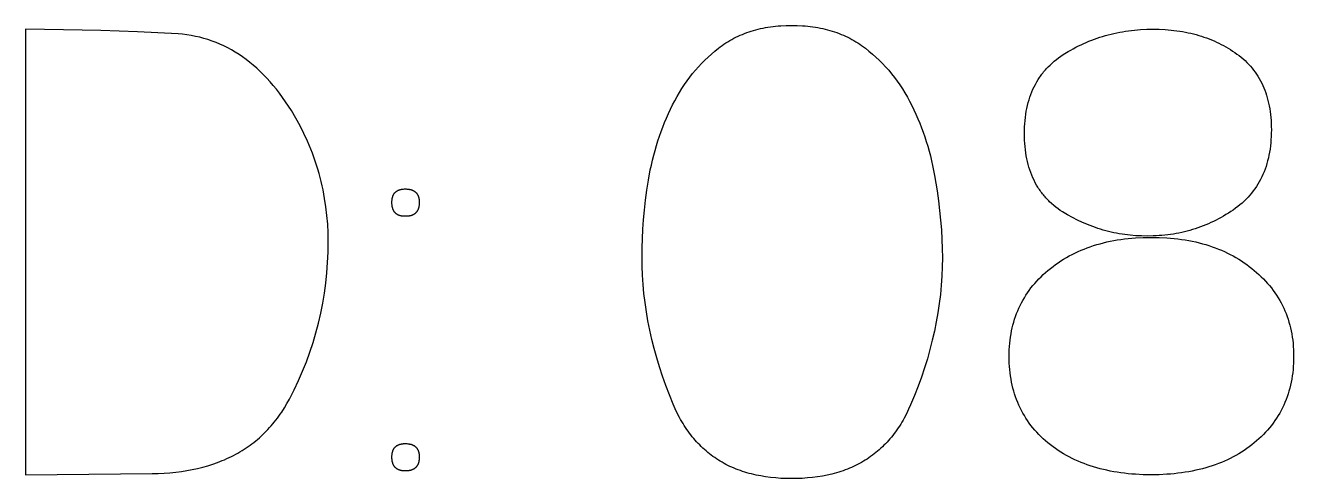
# Model space of a CAD drawing. Header units: millimetres. Extents: x -1220 to 1220, y -1270 to 3560.
# Drawn here: x -620.6 to -410, y 2774 to 2849.3 of the extents above; entities that cross this region are included whole.
import ezdxf

# ---------------------------------------------------------------- set-up
doc = ezdxf.new("R2010")
doc.units = ezdxf.units.MM
doc.layers.add('TC', color=220, linetype='Continuous', true_color=0xff00bb)

msp = doc.modelspace()

# ---------------------------------------------------------------- linework, layer by layer
at = {"layer": 'TC'}
for points in [[(-620.65, 2848.64), (-620.65, 2774.64), (-599.61, 2774.85), (-598.6, 2774.87), (-597.6, 2774.92), (-596.63, 2774.99), (-595.67, 2775.09), (-594.73, 2775.21), (-593.82, 2775.35), (-592.92, 2775.51), (-592.04, 2775.7), (-591.18, 2775.91), (-590.34, 2776.15), (-589.52, 2776.41), (-588.72, 2776.69), (-587.94, 2776.99), (-587.55, 2777.15), (-587.18, 2777.32), (-586.8, 2777.49), (-586.43, 2777.67), (-586.07, 2777.86), (-585.71, 2778.05), (-585.36, 2778.24), (-585.01, 2778.44), (-584.66, 2778.65), (-584.32, 2778.87), (-583.99, 2779.09), (-583.66, 2779.31), (-583.33, 2779.54), (-583.01, 2779.78), (-582.7, 2780.02), (-582.38, 2780.27), (-582.08, 2780.52), (-581.78, 2780.79), (-581.48, 2781.05), (-581.19, 2781.32), (-580.9, 2781.6), (-580.62, 2781.88), (-580.35, 2782.17), (-580.07, 2782.47), (-579.81, 2782.77), (-579.54, 2783.08), (-579.29, 2783.39), (-579.03, 2783.71), (-578.79, 2784.03), (-578.54, 2784.36), (-578.31, 2784.7), (-578.07, 2785.04), (-577.62, 2785.74), (-577.19, 2786.47), (-576.78, 2787.22), (-576, 2788.74), (-575.27, 2790.28), (-574.59, 2791.84), (-573.96, 2793.41), (-573.38, 2794.99), (-572.85, 2796.59), (-572.37, 2798.2), (-571.94, 2799.82), (-571.56, 2801.46), (-571.24, 2803.12), (-570.96, 2804.78), (-570.73, 2806.46), (-570.55, 2808.16), (-570.43, 2809.87), (-570.35, 2811.59), (-570.33, 2813.33), (-570.35, 2814.8), (-570.42, 2816.26), (-570.54, 2817.7), (-570.71, 2819.13), (-570.93, 2820.54), (-571.05, 2821.24), (-571.19, 2821.94), (-571.34, 2822.63), (-571.5, 2823.32), (-571.68, 2824.01), (-571.86, 2824.69), (-572.06, 2825.37), (-572.27, 2826.05), (-572.49, 2826.72), (-572.72, 2827.39), (-572.97, 2828.05), (-573.23, 2828.71), (-573.5, 2829.37), (-573.78, 2830.02), (-574.38, 2831.31), (-575.02, 2832.59), (-575.72, 2833.86), (-576.46, 2835.11), (-576.94, 2835.86), (-577.43, 2836.59), (-577.92, 2837.3), (-578.43, 2837.99), (-578.94, 2838.65), (-579.47, 2839.29), (-580, 2839.91), (-580.54, 2840.5), (-581.08, 2841.08), (-581.64, 2841.62), (-582.2, 2842.15), (-582.78, 2842.65), (-583.36, 2843.13), (-583.95, 2843.59), (-584.55, 2844.02), (-585.15, 2844.43), (-585.77, 2844.82), (-586.39, 2845.19), (-587.03, 2845.53), (-587.67, 2845.85), (-588.32, 2846.15), (-588.97, 2846.42), (-589.64, 2846.67), (-590.31, 2846.9), (-591, 2847.1), (-591.69, 2847.29), (-592.39, 2847.45), (-593.1, 2847.58), (-593.82, 2847.69), (-594.54, 2847.79), (-595.27, 2847.85), (-602, 2848.18), (-608.09, 2848.4), (-614.31, 2848.55)], [(-493.37, 2849.27), (-492.45, 2849.26), (-491.56, 2849.21), (-491.12, 2849.18), (-490.68, 2849.14), (-490.25, 2849.09), (-489.83, 2849.03), (-489.41, 2848.97), (-488.99, 2848.9), (-488.58, 2848.82), (-488.17, 2848.74), (-487.77, 2848.64), (-487.38, 2848.54), (-486.99, 2848.44), (-486.6, 2848.32), (-486.22, 2848.2), (-485.85, 2848.07), (-485.48, 2847.93), (-485.11, 2847.78), (-484.75, 2847.63), (-484.39, 2847.47), (-484.04, 2847.31), (-483.7, 2847.13), (-483.35, 2846.95), (-483.02, 2846.76), (-482.69, 2846.56), (-482.36, 2846.36), (-482.04, 2846.15), (-481.72, 2845.93), (-481.41, 2845.7), (-481.11, 2845.47), (-480.51, 2844.99), (-479.92, 2844.51), (-479.35, 2844), (-478.8, 2843.48), (-478.26, 2842.95), (-477.74, 2842.39), (-477.23, 2841.82), (-476.74, 2841.24), (-476.27, 2840.63), (-475.81, 2840.01), (-475.37, 2839.38), (-474.94, 2838.73), (-474.53, 2838.06), (-474.13, 2837.37), (-473.75, 2836.67), (-473.39, 2835.95), (-472.7, 2834.51), (-472.38, 2833.77), (-472.07, 2833.03), (-471.78, 2832.28), (-471.5, 2831.52), (-471.23, 2830.75), (-470.98, 2829.98), (-470.75, 2829.19), (-470.52, 2828.4), (-470.31, 2827.6), (-470.12, 2826.79), (-469.94, 2825.98), (-469.77, 2825.15), (-469.62, 2824.32), (-469.2, 2821.8), (-468.97, 2820.14), (-468.77, 2818.51), (-468.6, 2816.9), (-468.48, 2815.31), (-468.39, 2813.74), (-468.33, 2812.2), (-468.31, 2810.69), (-468.33, 2809.17), (-468.4, 2807.64), (-468.5, 2806.12), (-468.64, 2804.6), (-468.83, 2803.08), (-469.06, 2801.55), (-469.33, 2800.03), (-469.64, 2798.5), (-469.99, 2796.98), (-470.38, 2795.45), (-470.81, 2793.92), (-471.29, 2792.39), (-471.8, 2790.86), (-472.36, 2789.33), (-472.96, 2787.8), (-473.6, 2786.27), (-473.93, 2785.51), (-474.28, 2784.78), (-474.65, 2784.07), (-474.85, 2783.73), (-475.04, 2783.39), (-475.24, 2783.06), (-475.45, 2782.73), (-475.66, 2782.41), (-475.87, 2782.1), (-476.09, 2781.79), (-476.32, 2781.49), (-476.54, 2781.19), (-476.78, 2780.9), (-477.02, 2780.62), (-477.26, 2780.34), (-477.5, 2780.07), (-477.76, 2779.8), (-478.01, 2779.54), (-478.27, 2779.28), (-478.54, 2779.04), (-478.81, 2778.79), (-479.08, 2778.56), (-479.36, 2778.33), (-479.64, 2778.1), (-479.93, 2777.88), (-480.23, 2777.67), (-480.52, 2777.46), (-480.83, 2777.26), (-481.13, 2777.07), (-481.44, 2776.88), (-481.76, 2776.7), (-482.08, 2776.52), (-482.4, 2776.35), (-482.73, 2776.19), (-483.07, 2776.03), (-483.41, 2775.87), (-483.75, 2775.73), (-484.1, 2775.59), (-484.45, 2775.45), (-484.81, 2775.32), (-485.17, 2775.2), (-485.54, 2775.08), (-485.91, 2774.97), (-486.28, 2774.87), (-486.66, 2774.77), (-487.44, 2774.59), (-488.23, 2774.43), (-489.04, 2774.3), (-489.87, 2774.19), (-490.72, 2774.11), (-491.58, 2774.05), (-492.47, 2774.01), (-493.37, 2774), (-494.26, 2774.01), (-495.14, 2774.05), (-496, 2774.11), (-496.84, 2774.2), (-497.67, 2774.3), (-498.47, 2774.44), (-499.26, 2774.59), (-499.65, 2774.68), (-500.03, 2774.78), (-500.41, 2774.88), (-500.78, 2774.98), (-501.15, 2775.09), (-501.51, 2775.21), (-501.87, 2775.33), (-502.23, 2775.46), (-502.58, 2775.6), (-502.92, 2775.74), (-503.26, 2775.89), (-503.6, 2776.04), (-503.93, 2776.2), (-504.26, 2776.37), (-504.58, 2776.54), (-504.9, 2776.72), (-505.22, 2776.9), (-505.53, 2777.09), (-505.83, 2777.29), (-506.13, 2777.49), (-506.43, 2777.7), (-506.72, 2777.92), (-507, 2778.14), (-507.29, 2778.36), (-507.56, 2778.6), (-507.84, 2778.83), (-508.11, 2779.08), (-508.37, 2779.33), (-508.63, 2779.59), (-508.89, 2779.85), (-509.14, 2780.12), (-509.38, 2780.39), (-509.62, 2780.67), (-509.86, 2780.96), (-510.09, 2781.25), (-510.32, 2781.55), (-510.54, 2781.86), (-510.76, 2782.17), (-510.98, 2782.48), (-511.19, 2782.81), (-511.39, 2783.14), (-511.59, 2783.47), (-511.79, 2783.81), (-511.98, 2784.16), (-512.35, 2784.87), (-512.7, 2785.61), (-513.03, 2786.37), (-513.66, 2787.92), (-514.25, 2789.46), (-514.79, 2791), (-515.3, 2792.54), (-515.76, 2794.07), (-516.19, 2795.6), (-516.57, 2797.13), (-516.92, 2798.66), (-517.22, 2800.19), (-517.48, 2801.71), (-517.71, 2803.23), (-517.89, 2804.75), (-518.03, 2806.26), (-518.13, 2807.77), (-518.19, 2809.28), (-518.21, 2810.79), (-518.19, 2812.31), (-518.14, 2813.85), (-518.06, 2815.41), (-517.95, 2817), (-517.8, 2818.61), (-517.62, 2820.25), (-517.4, 2821.9), (-517.15, 2823.58), (-516.84, 2825.26), (-516.66, 2826.08), (-516.47, 2826.9), (-516.26, 2827.71), (-516.04, 2828.51), (-515.81, 2829.3), (-515.57, 2830.08), (-515.31, 2830.86), (-515.04, 2831.63), (-514.76, 2832.39), (-514.46, 2833.14), (-514.15, 2833.88), (-513.82, 2834.61), (-513.49, 2835.34), (-513.14, 2836.06), (-512.77, 2836.76), (-512.39, 2837.45), (-512, 2838.13), (-511.59, 2838.79), (-511.17, 2839.43), (-510.73, 2840.06), (-510.28, 2840.67), (-509.81, 2841.26), (-509.32, 2841.84), (-508.83, 2842.41), (-508.31, 2842.96), (-507.78, 2843.49), (-507.24, 2844.01), (-506.68, 2844.51), (-506.11, 2845), (-505.53, 2845.47), (-505.22, 2845.7), (-504.91, 2845.93), (-504.59, 2846.15), (-504.27, 2846.36), (-503.95, 2846.56), (-503.62, 2846.76), (-503.28, 2846.95), (-502.94, 2847.13), (-502.6, 2847.31), (-502.25, 2847.47), (-501.89, 2847.63), (-501.54, 2847.78), (-501.17, 2847.93), (-500.8, 2848.07), (-500.43, 2848.2), (-500.05, 2848.32), (-499.67, 2848.44), (-499.29, 2848.54), (-498.89, 2848.64), (-498.5, 2848.74), (-498.1, 2848.82), (-497.69, 2848.9), (-497.28, 2848.97), (-496.86, 2849.03), (-496.44, 2849.09), (-496.02, 2849.14), (-495.59, 2849.18), (-495.15, 2849.21), (-494.27, 2849.26)], [(-433.32, 2848.64), (-432.3, 2848.62), (-431.3, 2848.57), (-430.32, 2848.49), (-429.84, 2848.44), (-429.36, 2848.38), (-428.88, 2848.31), (-428.42, 2848.23), (-427.95, 2848.15), (-427.49, 2848.06), (-427.04, 2847.96), (-426.59, 2847.85), (-426.15, 2847.73), (-425.71, 2847.61), (-425.28, 2847.47), (-424.85, 2847.33), (-424.43, 2847.18), (-424.01, 2847.03), (-423.59, 2846.86), (-423.18, 2846.69), (-422.78, 2846.51), (-422.38, 2846.32), (-421.99, 2846.12), (-421.6, 2845.92), (-421.21, 2845.7), (-420.83, 2845.48), (-420.46, 2845.25), (-420.09, 2845.01), (-419.73, 2844.77), (-419.37, 2844.51), (-419.02, 2844.25), (-418.68, 2843.98), (-418.35, 2843.7), (-418.03, 2843.42), (-417.72, 2843.12), (-417.43, 2842.82), (-417.14, 2842.5), (-416.87, 2842.18), (-416.61, 2841.85), (-416.36, 2841.51), (-416.12, 2841.17), (-415.89, 2840.81), (-415.67, 2840.45), (-415.47, 2840.08), (-415.27, 2839.7), (-415.09, 2839.31), (-414.91, 2838.91), (-414.75, 2838.5), (-414.6, 2838.09), (-414.46, 2837.67), (-414.33, 2837.24), (-414.22, 2836.8), (-414.11, 2836.35), (-414.02, 2835.89), (-413.93, 2835.43), (-413.86, 2834.95), (-413.8, 2834.47), (-413.75, 2833.98), (-413.71, 2833.48), (-413.68, 2832.97), (-413.67, 2832.46), (-413.66, 2831.93), (-413.67, 2831.38), (-413.68, 2830.83), (-413.72, 2830.29), (-413.76, 2829.76), (-413.81, 2829.24), (-413.88, 2828.73), (-413.96, 2828.23), (-414.06, 2827.73), (-414.16, 2827.25), (-414.28, 2826.77), (-414.41, 2826.31), (-414.55, 2825.85), (-414.71, 2825.4), (-414.87, 2824.96), (-415.05, 2824.53), (-415.25, 2824.11), (-415.45, 2823.7), (-415.67, 2823.3), (-415.9, 2822.9), (-416.14, 2822.52), (-416.39, 2822.14), (-416.66, 2821.78), (-416.94, 2821.42), (-417.23, 2821.07), (-417.53, 2820.73), (-417.85, 2820.4), (-418.18, 2820.08), (-418.52, 2819.77), (-418.87, 2819.47), (-419.23, 2819.17), (-419.61, 2818.89), (-420, 2818.61), (-420.4, 2818.35), (-420.8, 2818.09), (-421.21, 2817.84), (-421.61, 2817.6), (-422.02, 2817.37), (-422.44, 2817.14), (-422.85, 2816.93), (-423.27, 2816.72), (-423.7, 2816.52), (-424.12, 2816.33), (-424.55, 2816.15), (-424.98, 2815.97), (-425.42, 2815.81), (-425.86, 2815.65), (-426.3, 2815.5), (-426.74, 2815.36), (-427.19, 2815.23), (-427.64, 2815.11), (-428.09, 2815), (-428.55, 2814.89), (-429.01, 2814.79), (-429.47, 2814.7), (-429.94, 2814.62), (-430.41, 2814.55), (-430.88, 2814.49), (-431.36, 2814.43), (-431.83, 2814.39), (-432.32, 2814.35), (-432.8, 2814.32), (-433.29, 2814.3), (-434.27, 2814.28), (-435.22, 2814.3), (-436.16, 2814.34), (-437.09, 2814.42), (-438.01, 2814.53), (-438.46, 2814.6), (-438.92, 2814.67), (-439.37, 2814.75), (-439.82, 2814.84), (-440.27, 2814.94), (-440.71, 2815.05), (-441.15, 2815.16), (-441.59, 2815.28), (-442.03, 2815.41), (-442.47, 2815.55), (-442.9, 2815.7), (-443.33, 2815.85), (-443.76, 2816.01), (-444.19, 2816.18), (-444.61, 2816.36), (-445.04, 2816.54), (-445.87, 2816.93), (-446.7, 2817.36), (-447.52, 2817.81), (-448.33, 2818.3), (-448.72, 2818.55), (-449.1, 2818.82), (-449.47, 2819.09), (-449.82, 2819.38), (-450.16, 2819.67), (-450.49, 2819.98), (-450.65, 2820.13), (-450.81, 2820.29), (-450.96, 2820.45), (-451.11, 2820.62), (-451.26, 2820.78), (-451.4, 2820.95), (-451.54, 2821.12), (-451.68, 2821.29), (-451.81, 2821.47), (-451.95, 2821.65), (-452.07, 2821.83), (-452.2, 2822.01), (-452.32, 2822.19), (-452.44, 2822.38), (-452.56, 2822.57), (-452.67, 2822.76), (-452.89, 2823.15), (-453.09, 2823.56), (-453.28, 2823.97), (-453.46, 2824.39), (-453.63, 2824.82), (-453.78, 2825.26), (-453.93, 2825.71), (-454.06, 2826.17), (-454.18, 2826.64), (-454.28, 2827.12), (-454.37, 2827.61), (-454.45, 2828.1), (-454.52, 2828.61), (-454.58, 2829.13), (-454.62, 2829.66), (-454.65, 2830.2), (-454.67, 2830.74), (-454.68, 2831.3), (-454.67, 2831.86), (-454.65, 2832.4), (-454.62, 2832.94), (-454.58, 2833.47), (-454.52, 2833.99), (-454.45, 2834.5), (-454.37, 2835), (-454.27, 2835.49), (-454.17, 2835.97), (-454.05, 2836.44), (-453.91, 2836.9), (-453.77, 2837.36), (-453.61, 2837.8), (-453.44, 2838.23), (-453.26, 2838.66), (-453.06, 2839.07), (-452.86, 2839.47), (-452.64, 2839.87), (-452.4, 2840.26), (-452.28, 2840.45), (-452.16, 2840.63), (-452.03, 2840.82), (-451.9, 2841), (-451.77, 2841.18), (-451.63, 2841.36), (-451.49, 2841.53), (-451.35, 2841.7), (-451.2, 2841.88), (-451.05, 2842.04), (-450.74, 2842.37), (-450.42, 2842.69), (-450.09, 2843), (-449.74, 2843.3), (-449.38, 2843.59), (-449.01, 2843.87), (-448.62, 2844.15), (-448.23, 2844.41), (-447.4, 2844.92), (-446.98, 2845.16), (-446.56, 2845.4), (-446.14, 2845.63), (-445.71, 2845.85), (-445.27, 2846.06), (-444.84, 2846.26), (-444.4, 2846.45), (-443.96, 2846.64), (-443.51, 2846.82), (-443.06, 2846.99), (-442.61, 2847.15), (-442.15, 2847.3), (-441.69, 2847.44), (-441.22, 2847.58), (-440.76, 2847.71), (-440.29, 2847.83), (-439.81, 2847.94), (-439.33, 2848.04), (-438.85, 2848.14), (-438.37, 2848.22), (-437.88, 2848.3), (-437.39, 2848.37), (-436.39, 2848.49), (-435.38, 2848.57), (-434.36, 2848.62)], [(-557.54, 2822.1), (-557.39, 2822.1), (-557.26, 2822.09), (-557.12, 2822.08), (-557.06, 2822.08), (-556.99, 2822.07), (-556.93, 2822.06), (-556.87, 2822.05), (-556.81, 2822.04), (-556.75, 2822.02), (-556.69, 2822.01), (-556.63, 2822), (-556.57, 2821.98), (-556.52, 2821.96), (-556.47, 2821.95), (-556.41, 2821.93), (-556.36, 2821.91), (-556.31, 2821.89), (-556.26, 2821.86), (-556.21, 2821.84), (-556.17, 2821.82), (-556.12, 2821.79), (-556.07, 2821.76), (-556.03, 2821.74), (-555.99, 2821.71), (-555.95, 2821.68), (-555.91, 2821.65), (-555.87, 2821.61), (-555.83, 2821.58), (-555.79, 2821.55), (-555.76, 2821.51), (-555.72, 2821.48), (-555.69, 2821.44), (-555.66, 2821.4), (-555.62, 2821.36), (-555.59, 2821.32), (-555.57, 2821.28), (-555.54, 2821.24), (-555.51, 2821.19), (-555.49, 2821.15), (-555.46, 2821.1), (-555.44, 2821.05), (-555.42, 2821.01), (-555.4, 2820.96), (-555.38, 2820.91), (-555.36, 2820.85), (-555.34, 2820.8), (-555.32, 2820.75), (-555.31, 2820.69), (-555.29, 2820.64), (-555.28, 2820.58), (-555.27, 2820.52), (-555.26, 2820.46), (-555.25, 2820.4), (-555.24, 2820.34), (-555.23, 2820.28), (-555.23, 2820.22), (-555.22, 2820.15), (-555.22, 2820.09), (-555.21, 2820.02), (-555.21, 2819.88), (-555.21, 2819.74), (-555.22, 2819.6), (-555.23, 2819.53), (-555.23, 2819.47), (-555.24, 2819.4), (-555.25, 2819.34), (-555.26, 2819.27), (-555.27, 2819.21), (-555.28, 2819.15), (-555.29, 2819.09), (-555.31, 2819.03), (-555.32, 2818.98), (-555.34, 2818.92), (-555.36, 2818.87), (-555.38, 2818.81), (-555.4, 2818.76), (-555.42, 2818.71), (-555.44, 2818.66), (-555.46, 2818.61), (-555.49, 2818.56), (-555.51, 2818.51), (-555.54, 2818.47), (-555.57, 2818.42), (-555.59, 2818.38), (-555.62, 2818.33), (-555.66, 2818.29), (-555.69, 2818.25), (-555.72, 2818.21), (-555.76, 2818.18), (-555.79, 2818.14), (-555.83, 2818.1), (-555.87, 2818.07), (-555.91, 2818.03), (-555.95, 2818), (-555.99, 2817.97), (-556.03, 2817.94), (-556.07, 2817.91), (-556.12, 2817.88), (-556.17, 2817.86), (-556.21, 2817.83), (-556.26, 2817.81), (-556.31, 2817.78), (-556.36, 2817.76), (-556.41, 2817.74), (-556.47, 2817.72), (-556.52, 2817.7), (-556.57, 2817.68), (-556.63, 2817.67), (-556.69, 2817.65), (-556.75, 2817.64), (-556.81, 2817.63), (-556.87, 2817.61), (-556.93, 2817.6), (-556.99, 2817.59), (-557.06, 2817.58), (-557.12, 2817.58), (-557.19, 2817.57), (-557.26, 2817.57), (-557.39, 2817.56), (-557.54, 2817.56), (-557.67, 2817.56), (-557.74, 2817.56), (-557.81, 2817.57), (-557.87, 2817.57), (-557.93, 2817.58), (-558, 2817.58), (-558.06, 2817.59), (-558.12, 2817.6), (-558.18, 2817.61), (-558.23, 2817.63), (-558.29, 2817.64), (-558.35, 2817.65), (-558.4, 2817.67), (-558.46, 2817.68), (-558.51, 2817.7), (-558.56, 2817.72), (-558.61, 2817.74), (-558.66, 2817.76), (-558.71, 2817.78), (-558.75, 2817.81), (-558.8, 2817.83), (-558.85, 2817.86), (-558.89, 2817.88), (-558.93, 2817.91), (-558.97, 2817.94), (-559.01, 2817.97), (-559.05, 2818), (-559.09, 2818.03), (-559.13, 2818.07), (-559.17, 2818.1), (-559.2, 2818.14), (-559.24, 2818.18), (-559.27, 2818.21), (-559.3, 2818.25), (-559.33, 2818.29), (-559.36, 2818.33), (-559.39, 2818.38), (-559.42, 2818.42), (-559.44, 2818.47), (-559.47, 2818.51), (-559.49, 2818.56), (-559.52, 2818.61), (-559.54, 2818.66), (-559.56, 2818.71), (-559.58, 2818.76), (-559.6, 2818.81), (-559.62, 2818.87), (-559.63, 2818.92), (-559.65, 2818.98), (-559.67, 2819.03), (-559.68, 2819.09), (-559.69, 2819.15), (-559.7, 2819.21), (-559.71, 2819.27), (-559.72, 2819.34), (-559.73, 2819.4), (-559.74, 2819.47), (-559.75, 2819.6), (-559.75, 2819.74), (-559.76, 2819.88), (-559.75, 2820.02), (-559.75, 2820.15), (-559.74, 2820.22), (-559.74, 2820.28), (-559.73, 2820.34), (-559.72, 2820.4), (-559.71, 2820.46), (-559.7, 2820.52), (-559.69, 2820.58), (-559.68, 2820.64), (-559.67, 2820.69), (-559.65, 2820.75), (-559.63, 2820.8), (-559.62, 2820.85), (-559.6, 2820.91), (-559.58, 2820.96), (-559.56, 2821.01), (-559.54, 2821.05), (-559.52, 2821.1), (-559.49, 2821.15), (-559.47, 2821.19), (-559.44, 2821.24), (-559.42, 2821.28), (-559.39, 2821.32), (-559.36, 2821.36), (-559.33, 2821.4), (-559.3, 2821.44), (-559.27, 2821.48), (-559.24, 2821.51), (-559.2, 2821.55), (-559.17, 2821.58), (-559.13, 2821.61), (-559.09, 2821.65), (-559.05, 2821.68), (-559.01, 2821.71), (-558.97, 2821.74), (-558.93, 2821.76), (-558.89, 2821.79), (-558.85, 2821.82), (-558.8, 2821.84), (-558.75, 2821.86), (-558.71, 2821.89), (-558.66, 2821.91), (-558.61, 2821.93), (-558.56, 2821.95), (-558.51, 2821.96), (-558.46, 2821.98), (-558.4, 2822), (-558.35, 2822.01), (-558.29, 2822.02), (-558.23, 2822.04), (-558.18, 2822.05), (-558.12, 2822.06), (-558.06, 2822.07), (-558, 2822.08), (-557.93, 2822.08), (-557.87, 2822.09), (-557.81, 2822.09), (-557.67, 2822.1)], [(-433.64, 2814.07), (-432.32, 2814.05), (-431.04, 2813.98), (-430.41, 2813.93), (-429.78, 2813.88), (-429.17, 2813.81), (-428.57, 2813.72), (-427.97, 2813.63), (-427.38, 2813.53), (-426.8, 2813.42), (-426.23, 2813.3), (-425.66, 2813.16), (-425.11, 2813.02), (-424.56, 2812.86), (-424.02, 2812.69), (-423.49, 2812.52), (-422.97, 2812.33), (-422.45, 2812.13), (-421.94, 2811.92), (-421.45, 2811.7), (-420.96, 2811.47), (-420.48, 2811.23), (-420, 2810.98), (-419.54, 2810.71), (-419.08, 2810.44), (-418.63, 2810.15), (-418.19, 2809.86), (-417.76, 2809.55), (-417.34, 2809.24), (-416.92, 2808.91), (-416.11, 2808.23), (-415.72, 2807.88), (-415.34, 2807.53), (-414.98, 2807.17), (-414.63, 2806.8), (-414.29, 2806.43), (-413.96, 2806.05), (-413.65, 2805.66), (-413.35, 2805.26), (-413.06, 2804.86), (-412.78, 2804.45), (-412.52, 2804.04), (-412.27, 2803.61), (-412.03, 2803.19), (-411.81, 2802.75), (-411.6, 2802.31), (-411.4, 2801.86), (-411.21, 2801.4), (-411.04, 2800.94), (-410.88, 2800.47), (-410.73, 2799.99), (-410.6, 2799.51), (-410.48, 2799.02), (-410.37, 2798.52), (-410.27, 2798.02), (-410.19, 2797.51), (-410.12, 2796.99), (-410.06, 2796.47), (-410.02, 2795.93), (-409.99, 2795.4), (-409.97, 2794.85), (-409.96, 2794.3), (-409.97, 2793.74), (-409.99, 2793.19), (-410.02, 2792.65), (-410.06, 2792.11), (-410.12, 2791.58), (-410.19, 2791.06), (-410.27, 2790.54), (-410.37, 2790.03), (-410.48, 2789.53), (-410.6, 2789.03), (-410.73, 2788.55), (-410.88, 2788.07), (-411.04, 2787.59), (-411.21, 2787.13), (-411.4, 2786.67), (-411.6, 2786.21), (-411.81, 2785.77), (-412.03, 2785.33), (-412.27, 2784.9), (-412.52, 2784.47), (-412.78, 2784.05), (-413.06, 2783.64), (-413.35, 2783.24), (-413.65, 2782.84), (-413.96, 2782.45), (-414.29, 2782.07), (-414.63, 2781.7), (-414.98, 2781.33), (-415.34, 2780.97), (-415.72, 2780.61), (-416.11, 2780.26), (-416.51, 2779.92), (-416.92, 2779.6), (-417.34, 2779.28), (-417.76, 2778.98), (-418.19, 2778.68), (-418.63, 2778.4), (-419.08, 2778.13), (-419.54, 2777.86), (-420, 2777.61), (-420.48, 2777.37), (-420.96, 2777.14), (-421.45, 2776.91), (-421.94, 2776.7), (-422.45, 2776.5), (-422.97, 2776.31), (-423.49, 2776.13), (-424.02, 2775.96), (-424.56, 2775.8), (-425.11, 2775.65), (-425.66, 2775.51), (-426.23, 2775.38), (-426.8, 2775.26), (-427.38, 2775.15), (-427.97, 2775.06), (-428.57, 2774.97), (-429.17, 2774.89), (-429.78, 2774.82), (-430.41, 2774.77), (-431.04, 2774.72), (-432.32, 2774.66), (-433.64, 2774.64), (-434.95, 2774.66), (-436.22, 2774.72), (-436.85, 2774.77), (-437.46, 2774.82), (-438.07, 2774.89), (-438.67, 2774.97), (-439.27, 2775.06), (-439.85, 2775.15), (-440.43, 2775.26), (-441, 2775.38), (-441.57, 2775.51), (-442.12, 2775.65), (-442.67, 2775.8), (-443.21, 2775.96), (-443.74, 2776.13), (-444.26, 2776.31), (-444.78, 2776.5), (-445.28, 2776.7), (-445.78, 2776.91), (-446.28, 2777.14), (-446.76, 2777.37), (-447.24, 2777.61), (-447.71, 2777.86), (-448.17, 2778.13), (-448.62, 2778.4), (-449.06, 2778.68), (-449.5, 2778.98), (-449.93, 2779.28), (-450.35, 2779.6), (-450.77, 2779.92), (-451.16, 2780.26), (-451.55, 2780.61), (-451.92, 2780.97), (-452.28, 2781.33), (-452.62, 2781.7), (-452.96, 2782.07), (-453.28, 2782.45), (-453.59, 2782.84), (-453.88, 2783.24), (-454.17, 2783.64), (-454.44, 2784.05), (-454.69, 2784.47), (-454.94, 2784.9), (-455.17, 2785.33), (-455.39, 2785.77), (-455.6, 2786.21), (-455.8, 2786.67), (-455.98, 2787.13), (-456.15, 2787.59), (-456.31, 2788.07), (-456.45, 2788.55), (-456.58, 2789.03), (-456.7, 2789.53), (-456.81, 2790.03), (-456.91, 2790.54), (-456.99, 2791.06), (-457.06, 2791.58), (-457.11, 2792.11), (-457.16, 2792.65), (-457.19, 2793.19), (-457.21, 2793.74), (-457.21, 2794.3), (-457.21, 2794.85), (-457.19, 2795.4), (-457.16, 2795.93), (-457.11, 2796.47), (-457.06, 2796.99), (-456.99, 2797.51), (-456.91, 2798.02), (-456.81, 2798.52), (-456.7, 2799.02), (-456.58, 2799.51), (-456.45, 2799.99), (-456.31, 2800.47), (-456.15, 2800.94), (-455.98, 2801.4), (-455.8, 2801.86), (-455.6, 2802.31), (-455.39, 2802.75), (-455.17, 2803.19), (-454.94, 2803.61), (-454.69, 2804.04), (-454.44, 2804.45), (-454.17, 2804.86), (-453.88, 2805.26), (-453.59, 2805.66), (-453.28, 2806.05), (-452.96, 2806.43), (-452.62, 2806.8), (-452.28, 2807.17), (-451.92, 2807.53), (-451.55, 2807.88), (-451.16, 2808.23), (-450.77, 2808.57), (-450.35, 2808.91), (-449.93, 2809.24), (-449.5, 2809.55), (-449.06, 2809.86), (-448.62, 2810.15), (-448.17, 2810.44), (-447.71, 2810.71), (-447.24, 2810.98), (-446.76, 2811.23), (-446.28, 2811.47), (-445.78, 2811.7), (-445.28, 2811.92), (-444.78, 2812.13), (-444.26, 2812.33), (-443.74, 2812.52), (-443.21, 2812.69), (-442.67, 2812.86), (-442.12, 2813.02), (-441.57, 2813.16), (-441, 2813.3), (-440.43, 2813.42), (-439.85, 2813.53), (-439.27, 2813.63), (-438.67, 2813.72), (-438.07, 2813.81), (-437.46, 2813.88), (-436.85, 2813.93), (-436.22, 2813.98), (-434.95, 2814.05)], [(-557.54, 2779.82), (-557.39, 2779.81), (-557.26, 2779.81), (-557.12, 2779.8), (-557.06, 2779.79), (-556.99, 2779.78), (-556.93, 2779.77), (-556.87, 2779.76), (-556.81, 2779.75), (-556.75, 2779.74), (-556.69, 2779.73), (-556.63, 2779.71), (-556.57, 2779.7), (-556.52, 2779.68), (-556.47, 2779.66), (-556.41, 2779.64), (-556.36, 2779.62), (-556.31, 2779.6), (-556.26, 2779.58), (-556.21, 2779.55), (-556.17, 2779.53), (-556.12, 2779.5), (-556.07, 2779.48), (-556.03, 2779.45), (-555.99, 2779.42), (-555.95, 2779.39), (-555.91, 2779.36), (-555.87, 2779.33), (-555.83, 2779.3), (-555.79, 2779.26), (-555.76, 2779.23), (-555.72, 2779.19), (-555.69, 2779.15), (-555.66, 2779.11), (-555.62, 2779.07), (-555.59, 2779.03), (-555.57, 2778.99), (-555.54, 2778.95), (-555.51, 2778.91), (-555.49, 2778.86), (-555.46, 2778.81), (-555.44, 2778.77), (-555.42, 2778.72), (-555.4, 2778.67), (-555.38, 2778.62), (-555.36, 2778.57), (-555.34, 2778.52), (-555.32, 2778.46), (-555.31, 2778.41), (-555.29, 2778.35), (-555.28, 2778.29), (-555.27, 2778.24), (-555.26, 2778.18), (-555.25, 2778.12), (-555.24, 2778.06), (-555.23, 2777.99), (-555.23, 2777.93), (-555.22, 2777.87), (-555.22, 2777.8), (-555.21, 2777.73), (-555.21, 2777.6), (-555.21, 2777.45), (-555.22, 2777.32), (-555.23, 2777.25), (-555.23, 2777.18), (-555.24, 2777.12), (-555.25, 2777.05), (-555.26, 2776.99), (-555.27, 2776.93), (-555.28, 2776.87), (-555.29, 2776.81), (-555.31, 2776.75), (-555.32, 2776.69), (-555.34, 2776.63), (-555.36, 2776.58), (-555.38, 2776.53), (-555.4, 2776.47), (-555.42, 2776.42), (-555.44, 2776.37), (-555.46, 2776.32), (-555.49, 2776.27), (-555.51, 2776.23), (-555.54, 2776.18), (-555.57, 2776.13), (-555.59, 2776.09), (-555.62, 2776.05), (-555.66, 2776.01), (-555.69, 2775.97), (-555.72, 2775.93), (-555.76, 2775.89), (-555.79, 2775.85), (-555.83, 2775.82), (-555.87, 2775.78), (-555.91, 2775.75), (-555.95, 2775.72), (-555.99, 2775.69), (-556.03, 2775.66), (-556.07, 2775.63), (-556.12, 2775.6), (-556.17, 2775.57), (-556.21, 2775.55), (-556.26, 2775.52), (-556.31, 2775.5), (-556.36, 2775.48), (-556.41, 2775.46), (-556.47, 2775.44), (-556.52, 2775.42), (-556.57, 2775.4), (-556.63, 2775.38), (-556.69, 2775.37), (-556.75, 2775.35), (-556.81, 2775.34), (-556.87, 2775.33), (-556.93, 2775.32), (-556.99, 2775.31), (-557.06, 2775.3), (-557.12, 2775.29), (-557.19, 2775.29), (-557.26, 2775.28), (-557.39, 2775.27), (-557.54, 2775.27), (-557.67, 2775.27), (-557.74, 2775.28), (-557.81, 2775.28), (-557.87, 2775.29), (-557.93, 2775.29), (-558, 2775.3), (-558.06, 2775.31), (-558.12, 2775.32), (-558.18, 2775.33), (-558.23, 2775.34), (-558.29, 2775.35), (-558.35, 2775.37), (-558.4, 2775.38), (-558.46, 2775.4), (-558.51, 2775.42), (-558.56, 2775.44), (-558.61, 2775.46), (-558.66, 2775.48), (-558.71, 2775.5), (-558.75, 2775.52), (-558.8, 2775.55), (-558.85, 2775.57), (-558.89, 2775.6), (-558.93, 2775.63), (-558.97, 2775.66), (-559.01, 2775.69), (-559.05, 2775.72), (-559.09, 2775.75), (-559.13, 2775.78), (-559.17, 2775.82), (-559.2, 2775.85), (-559.24, 2775.89), (-559.27, 2775.93), (-559.3, 2775.97), (-559.33, 2776.01), (-559.36, 2776.05), (-559.39, 2776.09), (-559.42, 2776.13), (-559.44, 2776.18), (-559.47, 2776.23), (-559.49, 2776.27), (-559.52, 2776.32), (-559.54, 2776.37), (-559.56, 2776.42), (-559.58, 2776.47), (-559.6, 2776.53), (-559.62, 2776.58), (-559.63, 2776.63), (-559.65, 2776.69), (-559.67, 2776.75), (-559.68, 2776.81), (-559.69, 2776.87), (-559.7, 2776.93), (-559.71, 2776.99), (-559.72, 2777.05), (-559.73, 2777.12), (-559.74, 2777.18), (-559.75, 2777.32), (-559.75, 2777.45), (-559.76, 2777.6), (-559.75, 2777.73), (-559.75, 2777.87), (-559.74, 2777.93), (-559.74, 2777.99), (-559.73, 2778.06), (-559.72, 2778.12), (-559.71, 2778.18), (-559.7, 2778.24), (-559.69, 2778.29), (-559.68, 2778.35), (-559.67, 2778.41), (-559.65, 2778.46), (-559.63, 2778.52), (-559.62, 2778.57), (-559.6, 2778.62), (-559.58, 2778.67), (-559.56, 2778.72), (-559.54, 2778.77), (-559.52, 2778.81), (-559.49, 2778.86), (-559.47, 2778.91), (-559.44, 2778.95), (-559.42, 2778.99), (-559.39, 2779.03), (-559.36, 2779.07), (-559.33, 2779.11), (-559.3, 2779.15), (-559.27, 2779.19), (-559.24, 2779.23), (-559.2, 2779.26), (-559.17, 2779.3), (-559.13, 2779.33), (-559.09, 2779.36), (-559.05, 2779.39), (-559.01, 2779.42), (-558.97, 2779.45), (-558.93, 2779.48), (-558.89, 2779.5), (-558.85, 2779.53), (-558.8, 2779.55), (-558.75, 2779.58), (-558.71, 2779.6), (-558.66, 2779.62), (-558.61, 2779.64), (-558.56, 2779.66), (-558.51, 2779.68), (-558.46, 2779.7), (-558.4, 2779.71), (-558.35, 2779.73), (-558.29, 2779.74), (-558.23, 2779.75), (-558.18, 2779.76), (-558.12, 2779.77), (-558.06, 2779.78), (-558, 2779.79), (-557.93, 2779.8), (-557.87, 2779.8), (-557.81, 2779.81), (-557.67, 2779.81)]]:
    msp.add_lwpolyline(points, close=True, dxfattribs=at)

doc.saveas('drawing.dxf')
